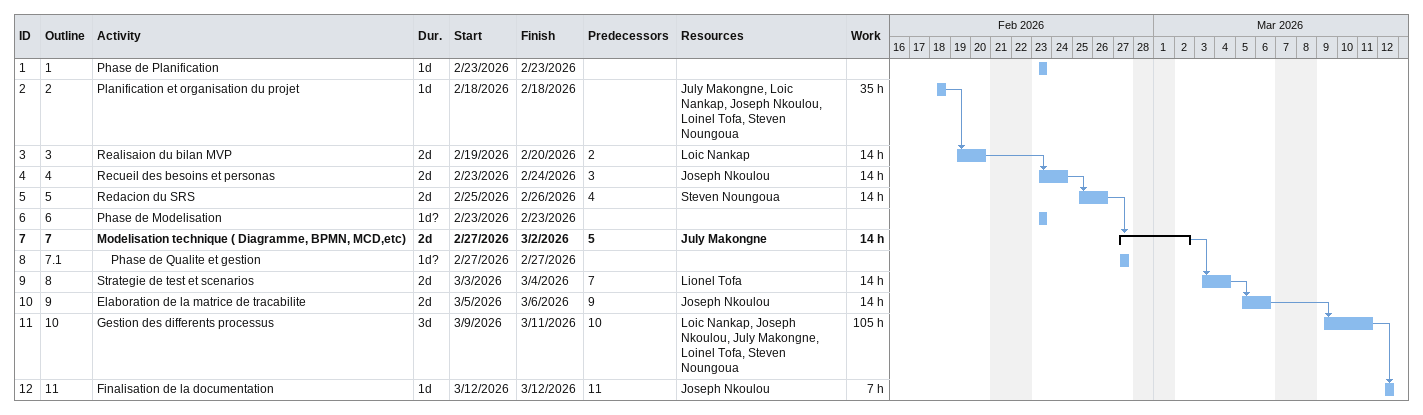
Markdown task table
| ID | WBS | Task | Duration | Start | Finish | Predecessors | Resources | Work (h) |
|---|---|---|---|---|---|---|---|---|
| 1 | 1 | Phase de Planification | 1d | 2026-02-23 | 2026-02-23 |  |  |  |
| 2 | 2 | Planification et organisation du projet | 1d | 2026-02-18 | 2026-02-18 |  | July Makongne, Loic Nankap, Joseph Nkoulou, Loinel Tofa, Steven Noungoua | 35 |
| 3 | 3 | Realisaion du bilan MVP | 2d | 2026-02-19 | 2026-02-20 | 2 | Loic Nankap | 14 |
| 4 | 4 | Recueil des besoins et personas | 2d | 2026-02-23 | 2026-02-24 | 3 | Joseph Nkoulou | 14 |
| 5 | 5 | Redacion du SRS | 2d | 2026-02-25 | 2026-02-26 | 4 | Steven Noungoua | 14 |
| 6 | 6 | Phase de Modelisation | 1d? | 2026-02-23 | 2026-02-23 |  |  |  |
| 7 | 7 | **Modelisation technique ( Diagramme, BPMN, MCD,etc)** | 2d | 2026-02-27 | 2026-03-02 | 5 | July Makongne | 14 |
| 8 | 7.1 | Phase de Qualite et gestion | 1d? | 2026-02-27 | 2026-02-27 |  |  |  |
| 9 | 8 | Strategie de test et scenarios | 2d | 2026-03-03 | 2026-03-04 | 7 | Lionel Tofa | 14 |
| 10 | 9 | Elaboration de la matrice de tracabilite | 2d | 2026-03-05 | 2026-03-06 | 9 | Joseph Nkoulou | 14 |
| 11 | 10 | Gestion des differents processus | 3d | 2026-03-09 | 2026-03-11 | 10 | Loic Nankap, Joseph Nkoulou, July Makongne, Loinel Tofa, Steven Noungoua | 105 |
| 12 | 11 | Finalisation de la documentation | 1d | 2026-03-12 | 2026-03-12 | 11 | Joseph Nkoulou | 7 |
